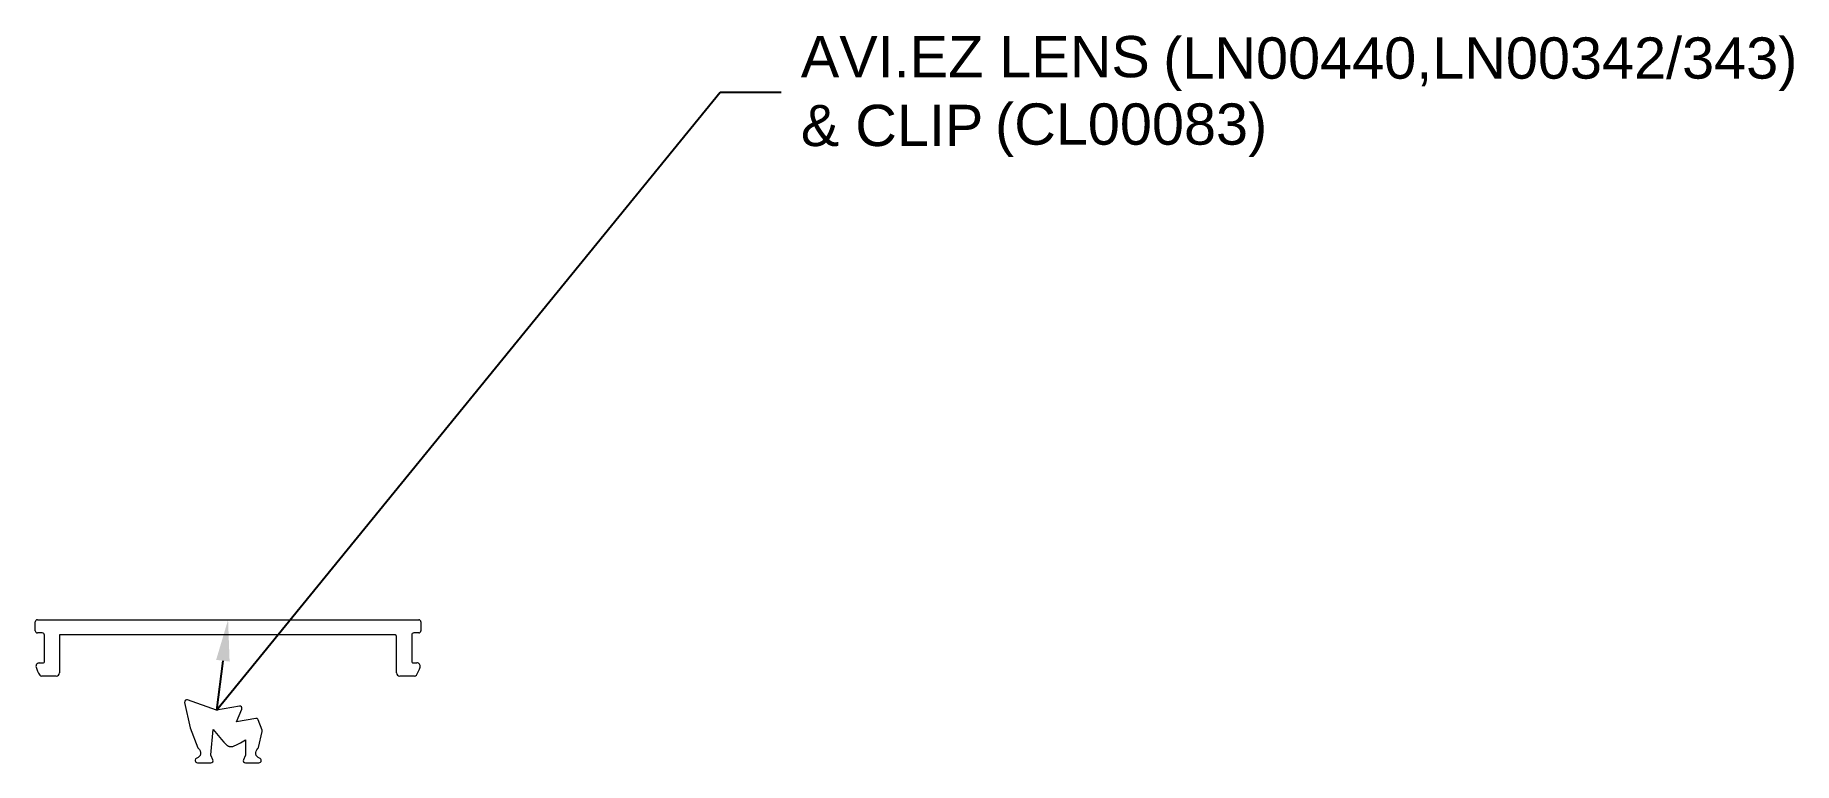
# Model space of a CAD drawing. Extents: x -0.88 to 7.12, y 0 to 3.31.
import ezdxf
from ezdxf import colors
from ezdxf.entities.mleader import LeaderData, LeaderLine
from ezdxf.math import Vec2, Vec3

# ---------------------------------------------------------------- set-up
doc = ezdxf.new("R2010")
doc.units = 0
doc.header["$LTSCALE"] = 0.5
doc.header["$MEASUREMENT"] = 0
doc.linetypes.add('HIDDEN2', pattern=[0.1875, 0.125, -0.0625])
doc.layers.add('CUST DWG', color=60, linetype='CONTINUOUS', lineweight=20)
doc.layers.add('Lens', color=2, linetype='HIDDEN2', lineweight=13)
doc.layers.add('FAB DWG', color=221, linetype='CONTINUOUS')
doc.styles.add('LSAD_Standard', font='arial.ttf')

msp = doc.modelspace()

# ---------------------------------------------------------------- linework, layer by layer
at = {"layer": 'Lens', "linetype": 'Continuous', "transparency": 16777216}
for p, q in [((-0.877, 0.5998), (-0.877, 0.6398)), ((-0.867, 0.6498), (0.8669, 0.6499)), ((0.8769, 0.6399), (0.8769, 0.5999)), ((-0.8448, 0.5898), (-0.867, 0.5898)), ((-0.8348, 0.4607), (-0.8348, 0.5798)), ((0.759, 0.5809), (-0.7661, 0.5808)), ((-0.7661, 0.5808), (-0.766, 0.4087)), ((0.766, 0.4088), (0.766, 0.5739)), ((0.8347, 0.5799), (0.8347, 0.4608)), ((0.8669, 0.5899), (0.8447, 0.5899)), ((-0.781, 0.3937), (-0.8477, 0.3937)), ((0.8476, 0.3938), (0.781, 0.3938))]:
    msp.add_line(p, q, dxfattribs=at)
at = {"layer": 'Lens', "ltscale": 0.5, "transparency": 16777216}
for p, q in [((-0.8584, 0.4537), (-0.8418, 0.4537)), ((0.8417, 0.4538), (0.8584, 0.4538))]:
    msp.add_line(p, q, dxfattribs=at)
at = {"layer": 'Lens', "linetype": 'Continuous', "transparency": 16777216}
msp.add_lwpolyline([(0.0787, 0.0355, -0.106411), (0.0778, 0.0314), (0.0701, 0.0142, 0.548619), (0.0791, 0), (0.1405, 0, 0.414214), (0.1505, 0.01, 0.365169), (0.1433, 0.021, -0.60553), (0.1349, 0.0645, 0.169119), (0.1384, 0.0701), (0.1552, 0.1428, 0.148778), (0.1548, 0.1486), (0.1368, 0.1958, 0.359733), (0.1258, 0.202), (0.0388, 0.1868), (0.0624, 0.2443, 0.590567), (0.0514, 0.2579), (-0.0521, 0.2397), (-0.1846, 0.2858, 0.569024), (-0.1977, 0.2747), (-0.172, 0.1589), (-0.1371, 0.0682, 0.112235), (-0.1343, 0.0648, -0.611533), (-0.1424, 0.021, 0.331679), (-0.1495, 0.0115), (-0.1495, 0.01, 0.414214), (-0.1395, 0), (-0.0782, 0, 0.554265), (-0.0692, 0.0142), (-0.0769, 0.0314, -0.128529), (-0.0778, 0.0364), (-0.0677, 0.151), (-0.0301, 0.1062), (-0.0187, 0.0934), (-0.0146, 0.0891), (-0.0111, 0.0857), (-0.0081, 0.0829), (-0.0054, 0.0807), (-0.0029, 0.0789), (0.0015, 0.0762), (0.0036, 0.0752), (0.0056, 0.0745), (0.0076, 0.0739), (0.0096, 0.0736), (0.0117, 0.0734), (0.0138, 0.0734), (0.0161, 0.0736), (0.0185, 0.074), (0.0211, 0.0746), (0.0241, 0.0755), (0.0274, 0.0767), (0.0312, 0.0782), (0.0356, 0.0802), (0.041, 0.0829), (0.0475, 0.0863), (0.056, 0.091), (0.0787, 0.1041)], format="xyb", close=True, dxfattribs=at)
for centre, radius, start, end in [((-0.867, 0.6398), 0.01, 90.00269, 180.00269), ((0.8669, 0.6399), 0.01, 0.00269, 90.00269), ((-0.867, 0.5998), 0.01, 180.00269, 270.00269), ((-0.8448, 0.5798), 0.01, 0.00326, 90.00269), ((0.759, 0.5739), 0.007, 0.00269, 90.00269), ((0.8447, 0.5799), 0.01, 90.00269, 180.00212), ((0.8669, 0.5999), 0.01, 270.00269, 0.00269), ((-0.8584, 0.4387), 0.015, 90.00269, 195.59738), ((-0.7525, 0.4683), 0.125, 195.59738, 214.1616), ((-0.8418, 0.4607), 0.007, 270.00269, 0.00356), ((-0.781, 0.4087), 0.015, 270.00269, 0.00269), ((0.781, 0.4088), 0.015, 180.00269, 270.00269), ((0.8417, 0.4608), 0.007, 180.00181, 270.00269), ((0.7524, 0.4684), 0.125, 325.84378, 344.408), ((0.8584, 0.4388), 0.015, 344.408, 90.00269), ((-0.8477, 0.4037), 0.01, 214.1616, 270.00269), ((0.8476, 0.4038), 0.01, 270.00269, 325.84378)]:
    msp.add_arc(centre, radius, start, end, dxfattribs=at)

# ---------------------------------------------------------------- texts
at = {"layer": 'FAB DWG', "ltscale": 0.5, "transparency": 16777216, "char_height": 0.1875, "width": 3.551637, "attachment_point": 7, "style": 'LSAD_Standard'}
for s, insert in [('\\A1;(LN00440,LN00342/343)', (4.2512, 3.0516)), ('\\A1;(CL00083)', (3.4866, 2.7516))]:
    msp.add_mtext(s, dxfattribs=dict(at, insert=insert))

# ---------------------------------------------------------------- leaders
at = {"layer": 'CUST DWG', "ltscale": 0.5, "transparency": 16777216}
ml = msp.add_multileader_mtext('Standard', dxfattribs=at)
ml.set_content('\\A1;AVI.EZ LENS\\P& CLIP ', color=256, style='LSAD_Standard')
ml.set_leader_properties()
ml.build(insert=Vec2(0, 0))
ml.multileader.update_dxf_attribs({"text_left_attachment_type": 2, "dogleg_length": 0.36, "arrow_head_size": 0.1875})
ctx = ml.context
ctx.base_point, ctx.char_height, ctx.arrow_head_size, ctx.landing_gap_size, ctx.plane_origin = Vec3(2.5138, 3.0466), 0.1875, 0.1875, 0.09, Vec3(1.0279, 3.3227)
ctx.left_attachment = 2
notes = []
notes.append((ctx, [(0, (1, 1, 0), (2.2366, 3.0466), (1, 0), 0.2772, [(1, [(0, 0.6498), (-0.0521, 0.2397)], 0, [])])]))
ctx.mtext.insert, ctx.mtext.width, ctx.mtext.defined_height, ctx.mtext.flow_direction = Vec3(2.6038, 3.3019), 3.15153, 0.8541, 5
for ctx, leaders in notes:
    for number, flags, end, landing, length, lines in leaders:
        leader = LeaderData()
        leader.index, (leader.has_last_leader_line, leader.has_dogleg_vector, leader.attachment_direction) = number, flags
        leader.last_leader_point, leader.dogleg_vector, leader.dogleg_length = Vec3(end), Vec3(landing), length
        for number, points, colour, breaks in lines:
            line = LeaderLine()
            line.index, line.vertices, line.color, line.breaks = number, Vec3.list(points), colors.encode_raw_color(colour), breaks
            leader.lines.append(line)
        ctx.leaders.append(leader)

doc.saveas('drawing.dxf')
